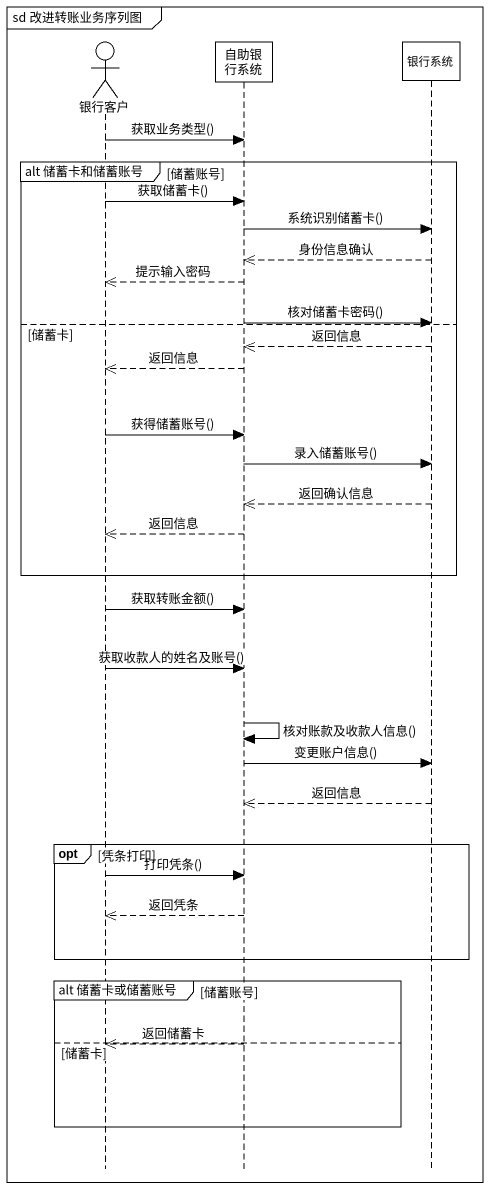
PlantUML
@startuml
mainframe sd 改进转账业务序列图
hide footbox
actor 银行客户
participant 自助银行系统
participant 银行系统

银行客户 -> 自助银行系统 : 获取业务类型()
group alt 储蓄卡和储蓄账号 [储蓄账号]
  银行客户 -> 自助银行系统 : 获取储蓄卡()
  自助银行系统 -> 银行系统 : 系统识别储蓄卡()
  银行系统 -->> 自助银行系统 : 身份信息确认
  自助银行系统 -->> 银行客户 : 提示输入密码
  自助银行系统 -> 银行系统 : 核对储蓄卡密码()
else 储蓄卡
  银行系统 -->> 自助银行系统 : 返回信息
  自助银行系统 -->> 银行客户 : 返回信息
  银行客户 -> 自助银行系统 : 获得储蓄账号()
  自助银行系统 -> 银行系统 : 录入储蓄账号()
  银行系统 -->> 自助银行系统 : 返回确认信息
  自助银行系统 -->> 银行客户 : 返回信息
end
银行客户 -> 自助银行系统 : 获取转账金额()
银行客户 -> 自助银行系统 : 获取收款人的姓名及账号()
自助银行系统 -> 自助银行系统 : 核对账款及收款人信息()
自助银行系统 -> 银行系统 : 变更账户信息()
银行系统 -->> 自助银行系统 : 返回信息
opt 凭条打印
  银行客户 -> 自助银行系统 : 打印凭条()
  自助银行系统 -->> 银行客户 : 返回凭条
end
group alt 储蓄卡或储蓄账号 [储蓄账号]
else 储蓄卡
  自助银行系统 -->> 银行客户 : 返回储蓄卡
end
@enduml
